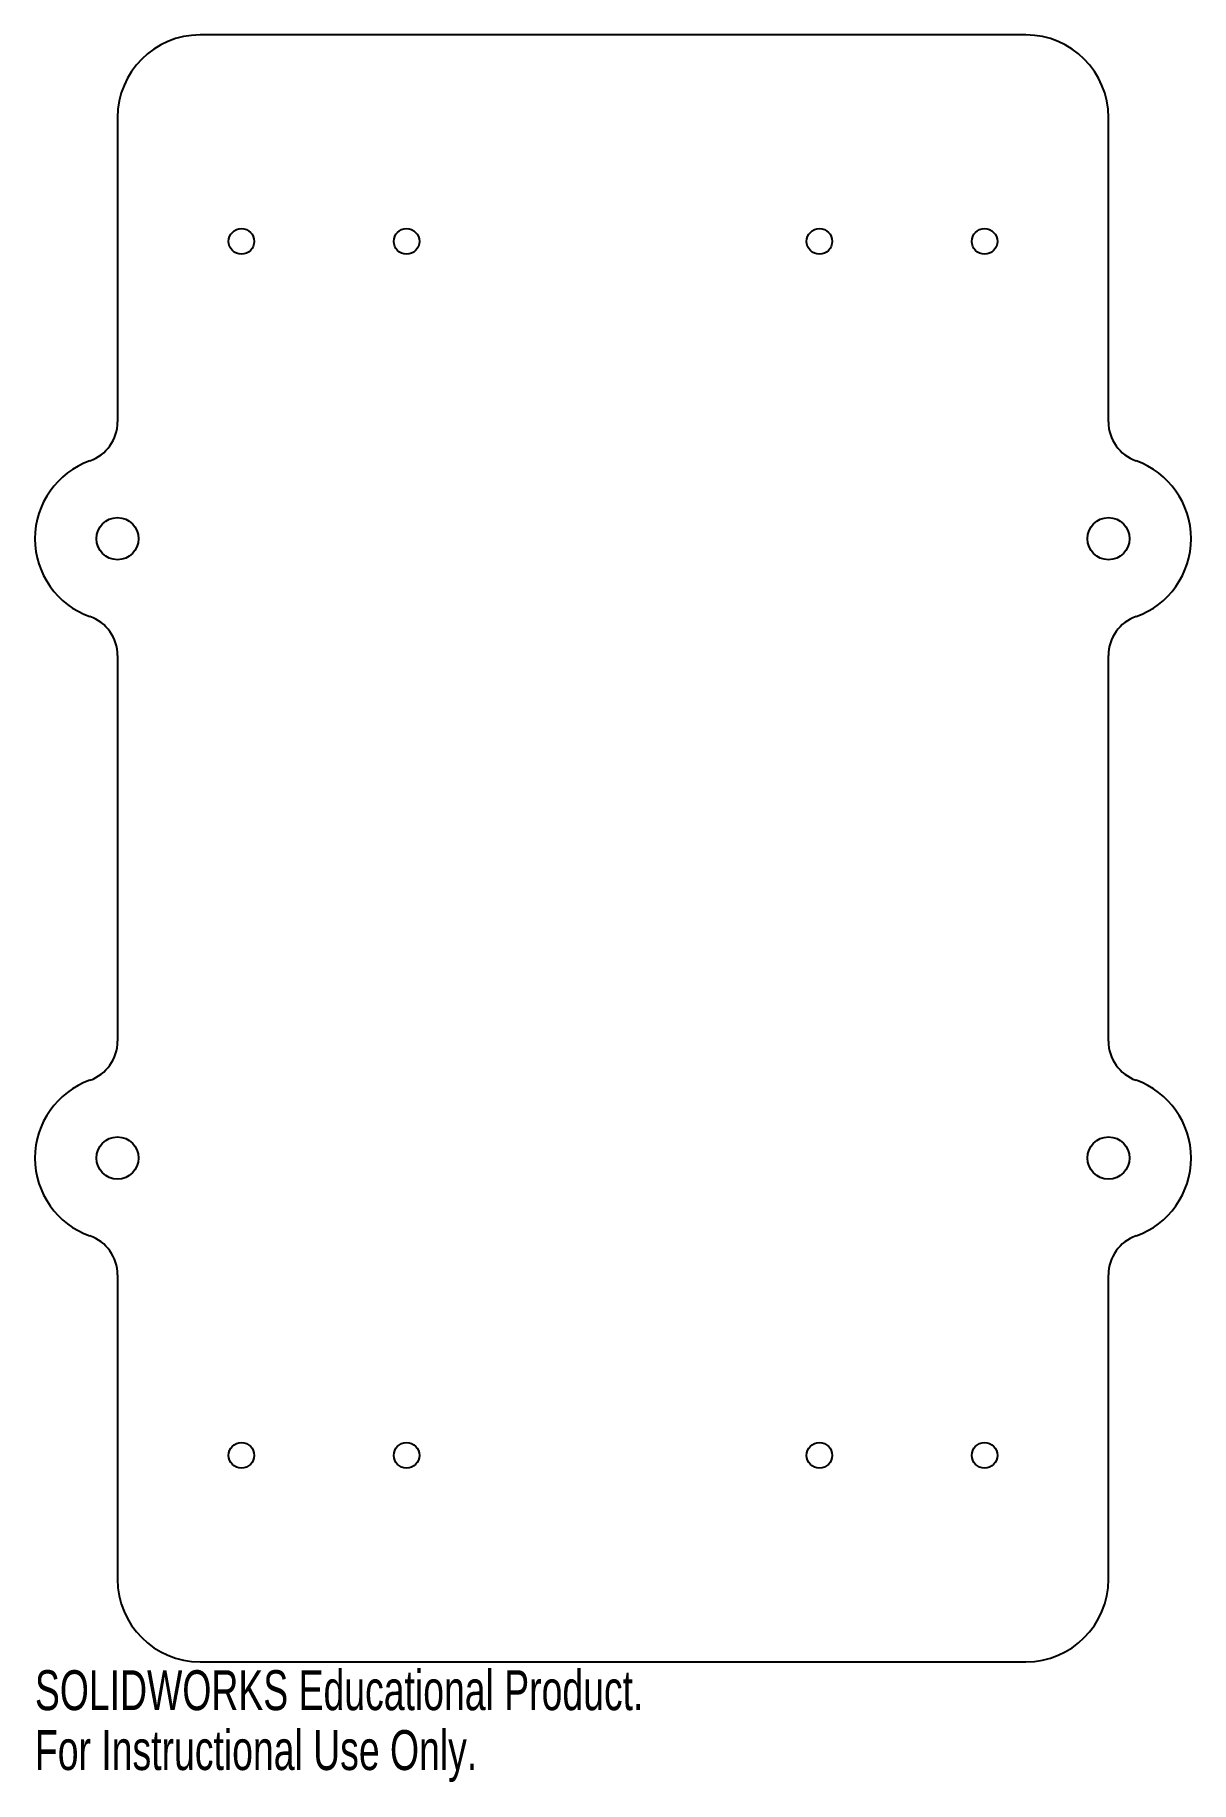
# Model space of a CAD drawing. Header units: millimetres. Extents: x -70 to 70, y -113 to 99.
import ezdxf

# ---------------------------------------------------------------- set-up
doc = ezdxf.new("R2010")
doc.units = ezdxf.units.MM
doc.styles.add('SLDTEXTSTYLE0', font='TXT', dxfattribs={"width": 0.7})

msp = doc.modelspace()

# ---------------------------------------------------------------- linework, layer by layer
at = {"color": 7, "linetype": 'Continuous', "lineweight": 25}
for p, q in [((50, 98.5), (-50, 98.5)), ((-60, 88.5), (-60, 51.64)), ((60, 51.64), (60, 88.5)), ((-60, 23.36), (-60, -23.36)), ((60, -23.36), (60, 23.36)), ((-60, -51.64), (-60, -88.5)), ((60, -88.5), (60, -51.64)), ((-50, -98.5), (50, -98.5))]:
    msp.add_line(p, q, dxfattribs=at)
for centre, radius in [((-45, 73.5), 1.55), ((-25, 73.5), 1.55), ((25, 73.5), 1.55), ((45, 73.5), 1.55), ((-60, 37.5), 2.55), ((60, 37.5), 2.55), ((-60, -37.5), 2.55), ((60, -37.5), 2.55), ((-45, -73.5), 1.55), ((-25, -73.5), 1.55), ((25, -73.5), 1.55), ((45, -73.5), 1.55)]:
    msp.add_circle(centre, radius, dxfattribs=at)
for centre, radius, start, end in [((-50, 88.5), 10, 90, 180), ((50, 88.5), 10, 0, 90), ((-65, 51.64), 5, 289.4712, 0), ((65, 51.64), 5, 180, 250.5288), ((-60, 37.5), 10, 109.4712, 250.5288), ((60, 37.5), 10, 289.4712, 70.5288), ((-65, 23.36), 5, 0, 70.5288), ((65, 23.36), 5, 109.4712, 180), ((-65, -23.36), 5, 289.4712, 0), ((65, -23.36), 5, 180, 250.5288), ((-60, -37.5), 10, 109.4712, 250.5288), ((60, -37.5), 10, 289.4712, 70.5288), ((-65, -51.64), 5, 0, 70.5288), ((65, -51.64), 5, 109.4712, 180), ((-50, -88.5), 10, 180, 270), ((50, -88.5), 10, 270, 0)]:
    msp.add_arc(centre, radius, start, end, dxfattribs=at)

# ---------------------------------------------------------------- texts
at = {"color": 7, "linetype": 'Continuous', "char_height": 4.8336, "attachment_point": 1, "style": 'SLDTEXTSTYLE0'}
for s, insert in [('SOLIDWORKS Educational Product.', (-70, -99.52)), ('For Instructional Use Only.', (-70, -106.77))]:
    msp.add_mtext(s, dxfattribs=dict(at, insert=insert))

doc.saveas('drawing.dxf')
